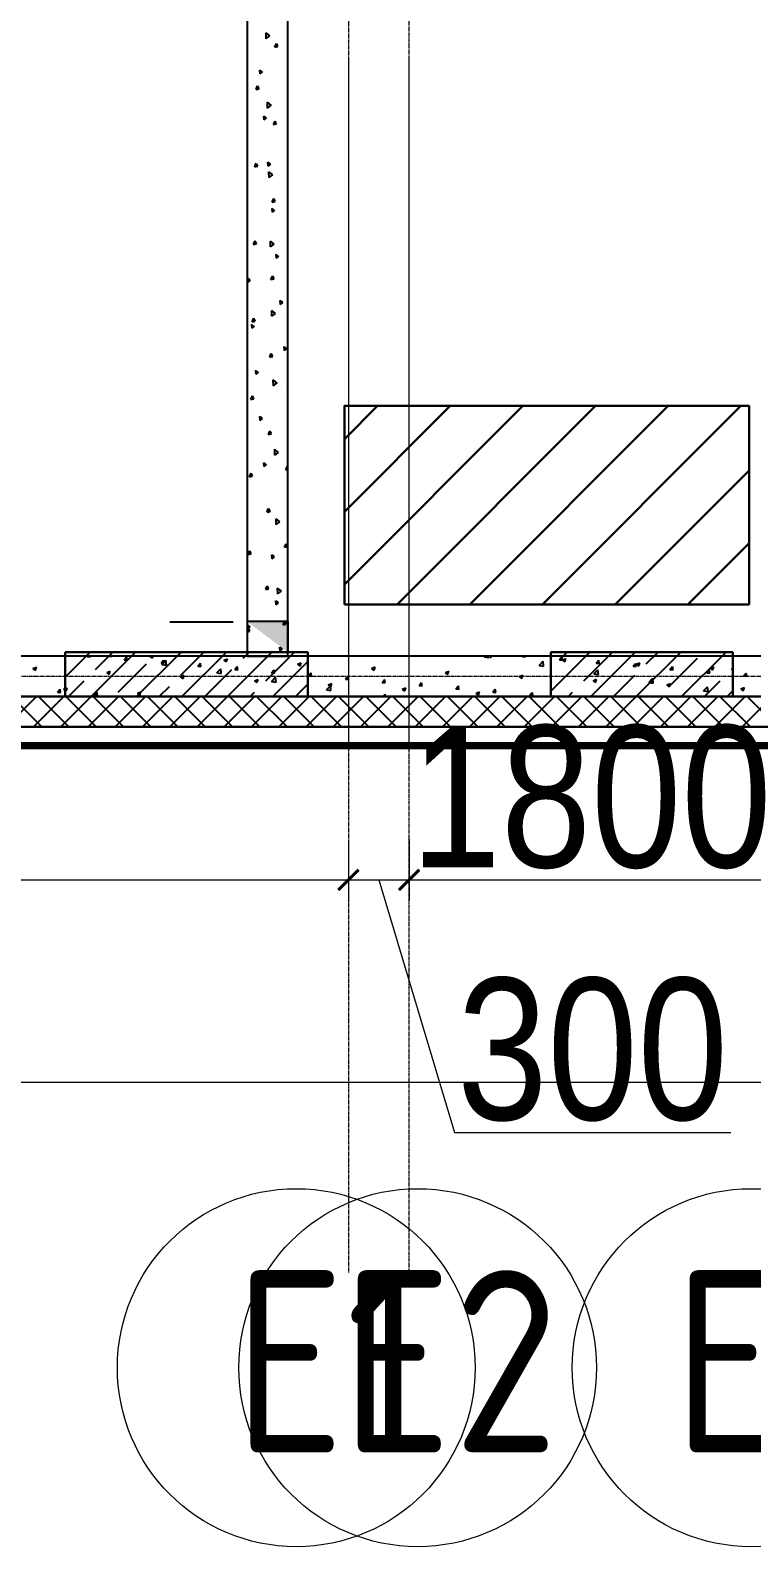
# Model space of a CAD drawing. Header units: millimetres. Extents: x -231292 to 573618, y -153144 to 564035.
# Drawn here: x 25331 to 28897, y 182267 to 189757 of the extents above; entities that cross this region are included whole.
import ezdxf
from ezdxf.enums import TextEntityAlignment as Align

# ---------------------------------------------------------------- set-up
doc = ezdxf.new("R2010")
doc.units = ezdxf.units.MM
doc.linetypes.add('CENTER2', pattern=[28.575, 19.05, -3.175, 3.175, -3.175])
doc.linetypes.add('HIDDEN2', pattern=[4.7625, 3.175, -1.5875])
doc.layers.get('0').update_dxf_attribs({"color": 250})
doc.layers.get('Defpoints').update_dxf_attribs({"color": 250})
for name, color, linetype, lineweight in [('10.3) строит. леса', 20, 'Continuous', 30), ('АР_Колонны', 250, 'Continuous', 35), ('АР_Стены ЖБ', 250, 'Continuous', 35), ('АР_Стены ПЕНОблок', 250, 'Continuous', 20), ('АР_Тонкая', 250, 'Continuous', 5), ('АР_Утеплитель', 250, 'Continuous', 0), ('АР_Штриховка', 250, 'Continuous', 0), ('ОВ_Отопление', 250, 'Continuous', 0), ('РД_Оси_100', 250, 'Continuous', 0), ('РД_Оси_размер', 250, 'Continuous', 0)]:
    doc.layers.add(name, color=color, linetype=linetype, lineweight=lineweight)
doc.styles.add('style1', font='ARIALN.TTF')
doc.styles.add('ккк', font='isocpeur.ttf', dxfattribs={"width": 0.85, "oblique": 15})
doc.dimstyles.new('Dim100_ареал', dxfattribs={"dimscale": 100, "dimtxt": 2.5, "dimasz": 1, "dimexe": 1, "dimexo": 1, "dimgap": 0.5, "dimtad": 1, "dimzin": 12, "dimdsep": 46, "dimtxsty": 'style1', "dimblk": 'ARCHTICK', "dimcen": 1, "dimdle": 1, "dimclrd": 256, "dimclre": 256, "dimaunit": 1, "dimadec": 0, "dimazin": 3, "dimtfac": 1, "dimtmove": 1, "dimatfit": 3, "dimldrblk": 'OPEN30', "dimfxl": 2, "dimfxlon": 1, "dimtolj": 1, "dimtzin": 0, "dimlwd": 9, "dimlwe": 9, "dimarcsym": 0})

# ---------------------------------------------------------------- blocks, each defined once
blk = doc.blocks.new('A-iden')
at = {"linetype": 'Continuous', "lineweight": 5}
blk.add_circle((-0.729, -4.063), 5.894, dxfattribs=at)
at = {"color": 0, "linetype": 'Continuous', "lineweight": 20, "style": 'ккк', "width": 0.85}
blk.add_attdef('ID', text='', height=6, dxfattribs=at).set_placement((0.314, -3.853), align=Align.MIDDLE_CENTER)
blk = doc.blocks.new('_ArchTick')
at = {"color": 0, "linetype": 'ByBlock', "const_width": 0.15}
blk.add_lwpolyline([(-0.5, -0.5), (0.5, 0.5)], dxfattribs=at)
blk = doc.blocks.new('*D161')
at = {"layer": 'Defpoints', "color": 0, "transparency": 16777216}
for p in [(1208552.9, 135907.8), (1213652.9, 135907.8), (1213652.9, 134907.8)]:
    blk.add_point(p, dxfattribs=at)
at = {"layer": 'РД_Оси_размер', "lineweight": 9, "transparency": 16777216}
for p, q in [((1208552.9, 135107.8), (1208552.9, 134807.8)), ((1213652.9, 135107.8), (1213652.9, 134807.8)), ((1208452.9, 134907.8), (1213752.9, 134907.8))]:
    blk.add_line(p, q, dxfattribs=at)
at = {"layer": 'РД_Оси_размер', "lineweight": 9, "transparency": 16777216, "xscale": 100, "yscale": 100, "zscale": 100, "rotation": 180}
blk.add_blockref('_ArchTick', (1208552.9, 134907.8), dxfattribs=at)
at = {"layer": 'РД_Оси_размер', "lineweight": 9, "transparency": 16777216, "xscale": 100, "yscale": 100, "zscale": 100}
blk.add_blockref('_ArchTick', (1213652.9, 134907.8), dxfattribs=at)
at = {"layer": 'РД_Оси_размер', "color": 0, "transparency": 16777216, "insert": (1211102.9, 135315.2), "char_height": 700, "attachment_point": 5, "style": 'style1'}
blk.add_mtext('\\A1;5100', dxfattribs=at)
blk = doc.blocks.new('_Open30')
at = {"color": 0, "linetype": 'ByBlock', "lineweight": -2}
for p, q in [((-1, 0.268), (0, 0)), ((0, 0), (-1, -0.268)), ((0, 0), (-1, 0))]:
    blk.add_line(p, q, dxfattribs=at)
blk = doc.blocks.new('*D162')
at = {"layer": 'Defpoints', "color": 0, "transparency": 16777216}
for p in [(1213652.9, 135907.8), (1213952.9, 135907.8), (1213952.9, 134907.8)]:
    blk.add_point(p, dxfattribs=at)
at = {"layer": 'РД_Оси_размер', "lineweight": 9, "transparency": 16777216}
for p, q in [((1213652.9, 135107.8), (1213652.9, 134807.8)), ((1213952.9, 135107.8), (1213952.9, 134807.8)), ((1213552.9, 134907.8), (1214052.9, 134907.8)), ((1213802.9, 134907.8), (1214177.1, 133660.6)), ((1214177.1, 133660.6), (1215542.9, 133660.6))]:
    blk.add_line(p, q, dxfattribs=at)
at = {"layer": 'РД_Оси_размер', "lineweight": 9, "transparency": 16777216, "xscale": 100, "yscale": 100, "zscale": 100, "rotation": 180}
blk.add_blockref('_ArchTick', (1213652.9, 134907.8), dxfattribs=at)
at = {"layer": 'РД_Оси_размер', "lineweight": 9, "transparency": 16777216, "xscale": 100, "yscale": 100, "zscale": 100}
blk.add_blockref('_ArchTick', (1213952.9, 134907.8), dxfattribs=at)
at = {"layer": 'РД_Оси_размер', "color": 0, "transparency": 16777216, "insert": (1214860, 134068), "char_height": 700, "attachment_point": 5, "style": 'style1'}
blk.add_mtext('\\A1;300', dxfattribs=at)
blk = doc.blocks.new('*D163')
at = {"layer": 'Defpoints', "color": 0, "transparency": 16777216}
for p in [(1213952.9, 135907.8), (1215752.9, 135907.8), (1215752.9, 134907.8)]:
    blk.add_point(p, dxfattribs=at)
at = {"layer": 'РД_Оси_размер', "lineweight": 9, "transparency": 16777216}
for p, q in [((1213952.9, 135107.8), (1213952.9, 134807.8)), ((1215752.9, 135107.8), (1215752.9, 134807.8)), ((1213852.9, 134907.8), (1215852.9, 134907.8))]:
    blk.add_line(p, q, dxfattribs=at)
at = {"layer": 'РД_Оси_размер', "lineweight": 9, "transparency": 16777216, "xscale": 100, "yscale": 100, "zscale": 100, "rotation": 180}
blk.add_blockref('_ArchTick', (1213952.9, 134907.8), dxfattribs=at)
at = {"layer": 'РД_Оси_размер', "lineweight": 9, "transparency": 16777216, "xscale": 100, "yscale": 100, "zscale": 100}
blk.add_blockref('_ArchTick', (1215752.9, 134907.8), dxfattribs=at)
at = {"layer": 'РД_Оси_размер', "color": 0, "transparency": 16777216, "insert": (1214852.9, 135315.2), "char_height": 700, "attachment_point": 5, "style": 'style1'}
blk.add_mtext('\\A1;1800', dxfattribs=at)
blk = doc.blocks.new('*D205')
at = {"layer": 'Defpoints', "color": 0, "transparency": 16777216}
for p in [(1195652.9, 135907.8), (1223252.9, 135907.8), (1223252.9, 133907.8)]:
    blk.add_point(p, dxfattribs=at)
at = {"layer": 'РД_Оси_размер', "lineweight": 9, "transparency": 16777216}
for p, q in [((1195652.9, 134107.8), (1195652.9, 133807.8)), ((1223252.9, 134107.8), (1223252.9, 133807.8)), ((1195552.9, 133907.8), (1223352.9, 133907.8))]:
    blk.add_line(p, q, dxfattribs=at)
at = {"layer": 'РД_Оси_размер', "lineweight": 9, "transparency": 16777216, "xscale": 100, "yscale": 100, "zscale": 100, "rotation": 180}
blk.add_blockref('_ArchTick', (1195652.9, 133907.8), dxfattribs=at)
at = {"layer": 'РД_Оси_размер', "lineweight": 9, "transparency": 16777216, "xscale": 100, "yscale": 100, "zscale": 100}
blk.add_blockref('_ArchTick', (1223252.9, 133907.8), dxfattribs=at)
at = {"layer": 'РД_Оси_размер', "color": 0, "transparency": 16777216, "insert": (1209452.9, 134315.2), "char_height": 700, "attachment_point": 5, "style": 'style1'}
blk.add_mtext('\\A1;27600', dxfattribs=at)
blk = doc.blocks.new('оси_рен')
at = {"layer": 'РД_Оси_100', "color": 251, "linetype": 'CENTER2', "true_color": 0x636466}
blk.add_line((1189697.958, 135913.25), (1225207.916, 135913.25), dxfattribs=at)
for points in [[(1213652.916, 223268.25), (1213652.916, 135558.25)], [(1213952.916, 135558.25), (1213952.916, 223268.25)], [(1213652.916, 138964.071), (1213652.916, 132968.663)], [(1213952.916, 132966.444), (1213952.916, 138964.071)]]:
    blk.add_lwpolyline(points, dxfattribs=at)
at = {"layer": 'РД_Оси_100', "color": 251, "true_color": 0x636466, "xscale": 150, "yscale": 150, "zscale": 100}
for p, values in [((1213504.837, 133107.755), {'ID': 'Е1'}), ((1214104.837, 133107.755), {'ID': 'Е2'}), ((1215752.916, 133107.755), {'ID': 'Е3'})]:
    blk.add_blockref('A-iden', p, dxfattribs=at).add_auto_attribs(values)
at = {"layer": 'РД_Оси_размер', "color": 251, "true_color": 0x636466}
for base, p1, p2, picture, middle in [((1223252.916, 133907.755), (1195652.916, 135907.755), (1223252.916, 135907.755), '*D205', (1209452.916, 134315.156)), ((1213652.916, 134907.755), (1208552.916, 135907.755), (1213652.916, 135907.755), '*D161', (1211102.916, 135315.156)), ((1213952.916, 134907.755), (1213652.916, 135907.755), (1213952.916, 135907.755), '*D162', (1214227.076, 134067.952)), ((1215752.916, 134907.755), (1213952.916, 135907.755), (1215752.916, 135907.755), '*D163', (1214852.916, 135315.156))]:
    dim = blk.add_linear_dim(base=base, p1=p1, p2=p2, dimstyle='Dim100_ареал', override={"dimtxt": 7}, dxfattribs=at)
    dim.commit()
    dim.dimension.update_dxf_attribs({"geometry": picture, "text_midpoint": middle})

msp = doc.modelspace()

# ---------------------------------------------------------------- hatches: boundary and pattern name
at = {"layer": '10.3) строит. леса'}
h = msp.add_hatch(dxfattribs=at)
h.set_pattern_fill('ANSI31', color=256, scale=80)
h.set_pattern_definition([(45, (27323.63, 332939.9), (-179.60512, 179.60512), [])])
h.paths.add_polyline_path([(26883.403, 186921.403), (28883.403, 186921.403), (28883.403, 187901.403), (26883.403, 187901.403)])
at = {"layer": 'ОВ_Отопление', "linetype": 'Continuous', "lineweight": 25, "true_color": 0x000000}
for points in [[(26603.243, 186836.253), (26403.243, 186836.253), (26503.243, 186761.253)], [(26603.243, 186686.253), (26603.243, 186836.253), (26503.243, 186761.253)]]:
    msp.add_hatch(color=18, dxfattribs=at).paths.add_polyline_path(points, flags=0)

# ---------------------------------------------------------------- linework, layer by layer
at = {"color": 18, "lineweight": 25, "true_color": 0x000000}
msp.add_line((26021.476, 186835.985, 580), (26334.466, 186835.985, 580), dxfattribs=at)
at = {"layer": '10.3) строит. леса'}
msp.add_lwpolyline([(26883.403, 186921.403), (28883.403, 186921.403), (28883.403, 187901.403), (26883.403, 187901.403)], close=True, dxfattribs=at)
at = {"layer": 'АР_Колонны', "color": 18, "linetype": 'HIDDEN2', "lineweight": 25, "true_color": 0x000000}
for p, q in [((25503.243, 186686.253), (26703.243, 186686.253)), ((25503.243, 186466.253), (25503.243, 186686.253)), ((26703.243, 186686.253), (26703.243, 186466.253)), ((27903.243, 186686.253), (28803.243, 186686.253)), ((27903.243, 186466.253), (27903.243, 186686.253)), ((28803.243, 186686.253), (28803.243, 186466.253)), ((26703.243, 186466.253), (25503.243, 186466.253)), ((28803.243, 186466.253), (27903.243, 186466.253))]:
    msp.add_line(p, q, dxfattribs=at)
at = {"layer": 'АР_Колонны', "color": 18, "linetype": 'Continuous', "lineweight": 25, "true_color": 0x000000}
for p, q in [((25503.243, 186686.253), (25503.243, 186466.253)), ((26703.243, 186686.253), (25503.243, 186686.253)), ((26703.243, 186686.253), (25503.243, 186686.253)), ((25503.243, 186686.253), (25503.243, 186466.253)), ((26703.243, 186466.253), (26703.243, 186686.253)), ((26703.243, 186466.253), (26703.243, 186686.253)), ((27903.243, 186686.253), (27903.243, 186466.253)), ((28803.243, 186686.253), (27903.243, 186686.253)), ((28803.243, 186686.253), (27903.243, 186686.253)), ((27903.243, 186686.253), (27903.243, 186466.253)), ((28803.243, 186466.253), (28803.243, 186686.253)), ((28803.243, 186466.253), (28803.243, 186686.253)), ((25503.243, 186466.253), (26703.243, 186466.253)), ((25503.243, 186466.253), (26703.243, 186466.253)), ((27903.243, 186466.253), (28803.243, 186466.253)), ((27903.243, 186466.253), (28803.243, 186466.253))]:
    msp.add_line(p, q, dxfattribs=at)
at = {"layer": 'АР_Стены ЖБ', "color": 18, "linetype": 'Continuous', "lineweight": 25, "true_color": 0x000000}
for p, q in [((26703.243, 186686.253), (25503.243, 186686.253)), ((25503.243, 186686.253), (25503.243, 186466.253)), ((26703.243, 186466.253), (26703.243, 186686.253)), ((28803.243, 186686.253), (27903.243, 186686.253)), ((27903.243, 186686.253), (27903.243, 186466.253)), ((28803.243, 186466.253), (28803.243, 186686.253)), ((25503.243, 186466.253), (26703.243, 186466.253)), ((27903.243, 186466.253), (28803.243, 186466.253))]:
    msp.add_line(p, q, dxfattribs=at)
at = {"layer": 'АР_Стены ПЕНОблок', "color": 18, "linetype": 'Continuous', "lineweight": 25, "true_color": 0x000000}
for p, q in [((26403.243, 194256.253), (26403.243, 186666.253)), ((26603.243, 186666.253), (26603.243, 194256.253)), ((35703.243, 186666.253), (16803.243, 186666.253)), ((26403.243, 186666.253), (26603.243, 186666.253)), ((16803.243, 186466.253), (35703.243, 186466.253))]:
    msp.add_line(p, q, dxfattribs=at)
at = {"layer": 'АР_Тонкая', "color": 18, "linetype": 'Continuous', "lineweight": 25, "true_color": 0x000000}
for p, q in [((35703.243, 186316.253), (16803.243, 186316.253)), ((16803.243, 186236.253), (35703.243, 186236.253)), ((35703.243, 186236.253), (16803.243, 186236.253)), ((16803.243, 186211.253), (35703.243, 186211.253))]:
    msp.add_line(p, q, dxfattribs=at)
at = {"layer": 'АР_Утеплитель', "color": 18, "linetype": 'Continuous', "lineweight": 25, "true_color": 0x000000}
for p, q in [((35703.243, 186466.253), (16803.243, 186466.253)), ((16803.243, 186316.253), (35703.243, 186316.253))]:
    msp.add_line(p, q, dxfattribs=at)
at = {"layer": 'АР_Штриховка', "color": 18, "linetype": 'Continuous', "lineweight": 25, "true_color": 0x000000}
for p, q in [((26515.431, 189729.108), (26496.39, 189744.181)), ((26497.105, 189715.77), (26496.515, 189744.339)), ((26496.779, 189715.887), (26515.23, 189729.383)), ((26539.984, 189674.266), (26547.732, 189691.669)), ((26540.012, 189674.191), (26554.972, 189677.098)), ((26554.958, 189677.092), (26547.746, 189691.588)), ((26478.895, 189550.944), (26465.56, 189560.125)), ((26467.712, 189541.88), (26466.052, 189560.858)), ((26467.719, 189541.872), (26479.393, 189551.668)), ((26447.004, 189465.429), (26454.752, 189482.832)), ((26447.032, 189465.354), (26461.992, 189468.262)), ((26461.977, 189468.256), (26454.766, 189482.751)), ((26522.517, 189386.281), (26503.476, 189401.354)), ((26504.192, 189372.943), (26503.601, 189401.512)), ((26503.865, 189373.06), (26522.316, 189386.556)), ((26498.819, 189323.214), (26485.484, 189332.395)), ((26487.636, 189314.15), (26485.976, 189333.127)), ((26487.643, 189314.142), (26499.317, 189323.938)), ((26533.544, 189291.488), (26541.292, 189308.891)), ((26533.572, 189291.413), (26548.532, 189294.321)), ((26548.517, 189294.315), (26541.306, 189308.81)), ((26440.564, 189082.651), (26448.312, 189100.054)), ((26440.592, 189082.577), (26455.552, 189085.485)), ((26455.537, 189085.479), (26448.326, 189099.974)), ((26518.743, 189095.484), (26505.408, 189104.665)), ((26507.56, 189086.42), (26505.899, 189105.397)), ((26507.566, 189086.412), (26519.241, 189096.208)), ((26529.604, 189043.455), (26510.563, 189058.527)), ((26511.278, 189030.116), (26510.688, 189058.685)), ((26510.952, 189030.233), (26529.403, 189043.73)), ((26527.104, 188908.71), (26534.852, 188926.113)), ((26527.132, 188908.635), (26542.092, 188911.543)), ((26542.077, 188911.537), (26534.866, 188926.032)), ((26538.666, 188867.753), (26525.332, 188876.935)), ((26527.484, 188858.69), (26525.823, 188877.667)), ((26527.49, 188858.682), (26539.165, 188868.478)), ((26434.124, 188699.874), (26441.872, 188717.277)), ((26434.152, 188699.799), (26449.112, 188702.707)), ((26449.097, 188702.701), (26441.886, 188717.196)), ((26536.691, 188700.628), (26517.649, 188715.701)), ((26518.365, 188687.29), (26517.774, 188715.858)), ((26518.039, 188687.407), (26536.49, 188700.903)), ((26558.59, 188640.023), (26545.255, 188649.205)), ((26547.407, 188630.96), (26545.747, 188649.937)), ((26547.414, 188630.952), (26559.089, 188640.748)), ((26418.496, 188522.47), (26405.161, 188531.652)), ((26407.313, 188513.406), (26405.652, 188532.384)), ((26407.319, 188513.398), (26418.994, 188523.194)), ((26520.664, 188525.932), (26528.412, 188543.335)), ((26520.692, 188525.858), (26535.652, 188528.766)), ((26535.637, 188528.76), (26528.425, 188543.255)), ((26543.777, 188357.801), (26524.736, 188372.874)), ((26525.452, 188344.463), (26524.861, 188373.032)), ((26578.514, 188412.293), (26565.179, 188421.475)), ((26567.331, 188403.229), (26565.671, 188422.207)), ((26567.338, 188403.222), (26579.012, 188413.018)), ((26438.42, 188294.74), (26425.085, 188303.922)), ((26427.237, 188285.676), (26425.576, 188304.654)), ((26427.243, 188285.668), (26438.918, 188295.464)), ((26427.684, 188317.096), (26435.432, 188334.499)), ((26427.712, 188317.022), (26442.672, 188319.929)), ((26442.657, 188319.923), (26435.445, 188334.419)), ((26525.125, 188344.58), (26543.576, 188358.076)), ((26514.224, 188143.154), (26521.972, 188160.557)), ((26514.252, 188143.08), (26529.212, 188145.988)), ((26529.197, 188145.982), (26521.985, 188160.477)), ((26598.438, 188184.563), (26585.103, 188193.745)), ((26587.255, 188175.499), (26585.595, 188194.477)), ((26587.262, 188175.491), (26598.936, 188185.287)), ((26458.343, 188067.01), (26445.009, 188076.192)), ((26447.16, 188057.946), (26445.5, 188076.923)), ((26447.167, 188057.938), (26458.842, 188067.734)), ((26550.864, 188014.974), (26531.823, 188030.047)), ((26532.538, 188001.636), (26531.948, 188030.205)), ((26532.212, 188001.753), (26550.663, 188015.249)), ((26421.244, 187934.318), (26428.992, 187951.721)), ((26421.272, 187934.244), (26436.232, 187937.152)), ((26436.217, 187937.146), (26429.005, 187951.641)), ((26600.764, 187969.213), (26603.243, 187974.781)), ((26600.792, 187969.139), (26603.243, 187969.616)), ((26478.267, 187839.28), (26464.932, 187848.462)), ((26467.084, 187830.216), (26465.424, 187849.193)), ((26467.091, 187830.208), (26478.765, 187840.004)), ((26507.784, 187760.377), (26515.532, 187777.78)), ((26522.757, 187763.205), (26515.545, 187777.7)), ((26507.812, 187760.303), (26522.772, 187763.211)), ((26498.191, 187611.55), (26484.856, 187620.731)), ((26487.008, 187602.486), (26485.348, 187621.463)), ((26557.951, 187672.148), (26538.909, 187687.22)), ((26539.625, 187658.809), (26539.034, 187687.378)), ((26539.299, 187658.926), (26557.749, 187672.423)), ((26414.804, 187551.54), (26422.552, 187568.943)), ((26414.832, 187551.466), (26429.792, 187554.374)), ((26429.777, 187554.368), (26422.565, 187568.863)), ((26487.015, 187602.478), (26498.689, 187612.274)), ((26594.324, 187586.435), (26602.072, 187603.838)), ((26594.352, 187586.362), (26603.243, 187588.09)), ((26603.243, 187601.431), (26602.085, 187603.759)), ((26501.344, 187377.599), (26509.092, 187395.002)), ((26516.317, 187380.427), (26509.105, 187394.922)), ((26501.372, 187377.525), (26516.332, 187380.433)), ((26518.115, 187383.82), (26504.78, 187393.001)), ((26506.932, 187374.756), (26505.271, 187393.733)), ((26506.938, 187374.748), (26518.613, 187384.544)), ((26565.037, 187329.321), (26545.996, 187344.394)), ((26546.711, 187315.983), (26546.121, 187344.551)), ((26546.385, 187316.1), (26564.836, 187329.596)), ((26408.364, 187168.762), (26416.112, 187186.165)), ((26408.391, 187168.689), (26423.351, 187171.597)), ((26423.337, 187171.591), (26416.125, 187186.086)), ((26587.884, 187203.657), (26595.632, 187221.06)), ((26587.911, 187203.584), (26602.871, 187206.492)), ((26602.857, 187206.486), (26595.645, 187220.981)), ((26538.039, 187156.09), (26524.704, 187165.271)), ((26526.856, 187147.026), (26525.195, 187166.003)), ((26526.862, 187147.018), (26538.537, 187156.814)), ((26494.904, 186994.821), (26502.652, 187012.224)), ((26494.931, 186994.748), (26509.891, 186997.656)), ((26509.877, 186997.65), (26502.665, 187012.145)), ((26572.124, 186986.494), (26553.082, 187001.567)), ((26553.798, 186973.156), (26553.207, 187001.725)), ((26553.472, 186973.273), (26571.923, 186986.769)), ((26557.962, 186928.36), (26544.628, 186937.541)), ((26546.779, 186919.295), (26545.119, 186938.273)), ((26546.786, 186919.288), (26558.461, 186929.084)), ((26403.243, 186788.947), (26409.672, 186803.387)), ((26417.868, 186810.807), (26404.533, 186819.988)), ((26406.685, 186801.742), (26405.024, 186820.72)), ((26406.691, 186801.734), (26418.366, 186811.53)), ((26416.896, 186788.813), (26409.685, 186803.308)), ((26581.444, 186820.88), (26589.192, 186838.283)), ((26581.471, 186820.807), (26596.431, 186823.714)), ((26596.416, 186823.708), (26589.205, 186838.204)), ((26403.243, 186786.162), (26416.911, 186788.819)), ((25503.243, 186562.265), (25627.231, 186686.253)), ((25613.063, 186663.695), (25628.245, 186662.367)), ((25613.064, 186663.706), (25615.201, 186666.253)), ((25627.942, 186662.311), (25627.215, 186666.253)), ((25631.737, 186466.253), (25851.737, 186686.253)), ((25653.557, 186600.326), (25739.484, 186686.253)), ((25717.131, 186666.253), (25733.015, 186663.789)), ((25733, 186663.692), (25732.702, 186666.253)), ((25795.247, 186647.756), (25810.429, 186646.428)), ((25795.248, 186647.767), (25807.493, 186662.36)), ((25810.126, 186646.372), (25807.189, 186662.293)), ((25856.243, 186466.253), (26076.243, 186686.253)), ((25922.351, 186666.253), (25934.85, 186657.822)), ((25934.854, 186657.822), (25937.683, 186666.253)), ((25962.253, 186684.516), (25963.99, 186686.253)), ((25977.433, 186631.828), (25989.678, 186646.421)), ((25981.547, 186625.16), (26001.331, 186645.779)), ((25992.31, 186630.433), (25989.373, 186646.354)), ((26004.079, 186621.649), (26001.273, 186645.772)), ((26074.506, 186572.262), (26188.497, 186686.253)), ((26080.75, 186466.253), (26300.75, 186686.253)), ((26287.246, 186646.002), (26299.881, 186637.48)), ((26287.329, 186646.186), (26305.114, 186653.013)), ((26299.885, 186637.479), (26305.035, 186652.828)), ((26305.256, 186466.253), (26525.256, 186686.253)), ((26383.202, 186656.452), (26413.003, 186686.253)), ((26495.456, 186544.199), (26635.772, 186684.516)), ((26577.886, 186700.63), (26564.551, 186709.811)), ((26566.703, 186691.565), (26565.043, 186710.543)), ((26566.71, 186691.557), (26578.384, 186701.354)), ((27574.303, 186662.467), (27596.893, 186658.963)), ((27574.347, 186662.374), (27578.068, 186666.253)), ((27596.877, 186658.864), (27596.018, 186666.253)), ((27596.711, 186666.253), (27608.389, 186658.375)), ((27608.394, 186658.375), (27611.037, 186666.253)), ((27764.035, 186663.483), (27779.217, 186662.155)), ((27764.036, 186663.494), (27766.352, 186666.253)), ((27778.909, 186662.098), (27778.142, 186666.253)), ((27903.243, 186492.695), (28096.801, 186686.253)), ((27946.22, 186647.544), (27961.402, 186646.216)), ((27946.221, 186647.555), (27958.466, 186662.148)), ((27954.747, 186656.452), (27984.548, 186686.253)), ((27961.093, 186646.158), (27958.156, 186662.08)), ((27960.786, 186646.555), (27973.42, 186638.033)), ((27960.869, 186646.74), (27978.654, 186653.567)), ((27973.425, 186638.032), (27978.575, 186653.381)), ((28067, 186544.199), (28207.317, 186684.516)), ((28101.307, 186466.253), (28321.307, 186686.253)), ((28128.406, 186631.615), (28140.651, 186646.209)), ((28143.277, 186630.219), (28140.34, 186646.141)), ((28325.814, 186466.253), (28545.814, 186686.253)), ((28375.697, 186628.389), (28433.561, 186686.253)), ((28487.95, 186516.136), (28628.266, 186656.452)), ((28550.32, 186466.253), (28770.32, 186686.253)), ((25343.768, 186604.764), (25356.403, 186596.242)), ((25343.851, 186604.948), (25361.636, 186611.774)), ((25356.407, 186596.241), (25361.557, 186611.59)), ((25708.799, 186584.422), (25721.433, 186575.9)), ((25708.882, 186584.605), (25726.667, 186591.432)), ((25721.438, 186575.899), (25726.588, 186591.248)), ((25765.81, 186488.073), (25906.126, 186628.389)), ((25977.432, 186631.817), (25992.614, 186630.489)), ((25981.504, 186625.251), (26004.094, 186621.747)), ((26073.913, 186564.263), (26091.698, 186571.09)), ((26086.469, 186555.557), (26091.619, 186570.906)), ((26159.617, 186615.878), (26174.799, 186614.55)), ((26159.618, 186615.889), (26171.863, 186630.482)), ((26174.494, 186614.493), (26171.558, 186630.415)), ((26193.003, 186466.253), (26327.076, 186600.326)), ((26252.583, 186583.209), (26275.173, 186579.705)), ((26252.626, 186583.117), (26272.41, 186603.736)), ((26275.158, 186579.607), (26272.352, 186603.729)), ((26341.801, 186599.939), (26356.983, 186598.611)), ((26341.802, 186599.949), (26354.047, 186614.543)), ((26356.679, 186598.554), (26353.742, 186614.476)), ((26523.986, 186584), (26539.168, 186582.672)), ((26523.987, 186584.01), (26536.232, 186598.604)), ((26529.763, 186466.253), (26703.243, 186639.733)), ((26538.863, 186582.615), (26535.926, 186598.536)), ((26652.277, 186625.66), (26664.911, 186617.138)), ((26652.36, 186625.844), (26670.145, 186632.671)), ((26664.916, 186617.137), (26670.066, 186632.486)), ((26706.172, 186568.071), (26718.417, 186582.664)), ((26721.047, 186566.676), (26718.11, 186582.597)), ((27017.308, 186605.317), (27029.942, 186596.795)), ((27017.391, 186605.501), (27035.176, 186612.328)), ((27029.947, 186596.794), (27035.097, 186612.143)), ((27382.339, 186584.975), (27394.973, 186576.453)), ((27382.422, 186585.159), (27400.207, 186591.986)), ((27394.977, 186576.452), (27400.128, 186591.801)), ((27747.453, 186564.817), (27765.238, 186571.644)), ((27760.008, 186556.11), (27765.158, 186571.459)), ((27845.382, 186620.425), (27867.972, 186616.921)), ((27845.426, 186620.332), (27865.21, 186640.951)), ((27867.956, 186616.821), (27865.15, 186640.944)), ((28116.461, 186578.383), (28139.051, 186574.879)), ((28116.505, 186578.29), (28136.289, 186598.908)), ((28128.405, 186631.605), (28143.587, 186630.277)), ((28139.035, 186574.779), (28136.229, 186598.901)), ((28213.561, 186466.253), (28319.57, 186572.262)), ((28310.589, 186615.666), (28325.771, 186614.338)), ((28310.59, 186615.676), (28322.835, 186630.269)), ((28325.461, 186614.28), (28322.524, 186630.201)), ((28325.817, 186626.213), (28338.451, 186617.691)), ((28325.9, 186626.397), (28343.685, 186633.224)), ((28338.455, 186617.69), (28343.606, 186633.039)), ((28492.774, 186599.727), (28507.956, 186598.398)), ((28492.775, 186599.737), (28505.02, 186614.33)), ((28507.645, 186598.341), (28504.708, 186614.262)), ((28674.959, 186583.788), (28690.141, 186582.459)), ((28674.96, 186583.798), (28687.205, 186598.391)), ((28689.829, 186582.402), (28686.892, 186598.323)), ((28690.847, 186605.87), (28703.482, 186597.348)), ((28690.931, 186606.055), (28708.716, 186612.882)), ((28703.486, 186597.348), (28708.636, 186612.697)), ((28796.646, 186600.326), (28803.243, 186606.922)), ((28857.144, 186567.859), (28869.389, 186582.452)), ((28872.013, 186566.462), (28869.076, 186582.384)), ((25466.122, 186488.588), (25478.368, 186503.181)), ((25481.001, 186487.193), (25478.064, 186503.115)), ((25495.382, 186502.499), (25508.017, 186493.977)), ((25495.466, 186502.682), (25513.25, 186509.509)), ((25508.021, 186493.976), (25513.171, 186509.325)), ((25519.484, 186466.253), (25597.43, 186544.199)), ((25968.497, 186466.253), (26018.38, 186516.136)), ((26073.83, 186564.079), (26086.464, 186555.557)), ((26438.86, 186543.737), (26451.495, 186535.215)), ((26438.944, 186543.921), (26456.729, 186550.748)), ((26451.499, 186535.214), (26456.65, 186550.563)), ((26523.662, 186541.167), (26546.252, 186537.663)), ((26523.706, 186541.075), (26543.489, 186561.694)), ((26546.237, 186537.565), (26543.431, 186561.687)), ((26642.016, 186466.253), (26703.243, 186527.48)), ((26706.171, 186568.061), (26721.353, 186566.733)), ((26794.741, 186499.125), (26817.331, 186495.621)), ((26794.785, 186499.033), (26814.568, 186519.652)), ((26803.891, 186523.394), (26816.526, 186514.872)), ((26803.975, 186523.578), (26821.759, 186530.405)), ((26817.316, 186495.522), (26814.509, 186519.645)), ((26816.53, 186514.872), (26821.68, 186530.221)), ((26888.355, 186552.122), (26903.537, 186550.793)), ((26888.356, 186552.132), (26900.601, 186566.725)), ((26903.231, 186550.737), (26900.294, 186566.658)), ((27070.54, 186536.183), (27085.722, 186534.854)), ((27070.541, 186536.193), (27082.786, 186550.786)), ((27085.415, 186534.797), (27082.478, 186550.719)), ((27168.922, 186503.052), (27181.557, 186494.53)), ((27169.006, 186503.236), (27186.79, 186510.063)), ((27181.561, 186494.529), (27186.711, 186509.878)), ((27252.725, 186520.244), (27267.907, 186518.915)), ((27252.726, 186520.254), (27264.971, 186534.847)), ((27267.599, 186518.858), (27264.662, 186534.78)), ((27434.909, 186504.304), (27450.091, 186502.976)), ((27434.91, 186504.315), (27447.155, 186518.908)), ((27449.783, 186502.919), (27446.846, 186518.84)), ((27617.095, 186488.376), (27629.34, 186502.969)), ((27631.967, 186486.98), (27629.03, 186502.901)), ((27747.369, 186564.632), (27760.004, 186556.11)), ((28112.4, 186544.29), (28125.035, 186535.768)), ((28112.484, 186544.474), (28130.269, 186551.301)), ((28125.039, 186535.767), (28130.189, 186551.116)), ((28387.54, 186536.341), (28410.13, 186532.837)), ((28387.584, 186536.247), (28407.368, 186556.866)), ((28410.114, 186532.737), (28407.308, 186556.859)), ((28477.431, 186523.947), (28490.065, 186515.425)), ((28477.515, 186524.132), (28495.299, 186530.959)), ((28490.07, 186515.425), (28495.22, 186530.774)), ((28658.663, 186494.205), (28678.447, 186514.824)), ((28662.574, 186466.253), (28740.52, 186544.199)), ((28681.193, 186490.694), (28678.387, 186514.817)), ((28842.462, 186503.605), (28855.096, 186495.083)), ((28842.546, 186503.79), (28860.33, 186510.617)), ((28855.101, 186495.082), (28860.251, 186510.431)), ((28857.143, 186567.849), (28872.325, 186566.52)), ((25212.329, 186316.253), (25362.329, 186466.253)), ((25387.589, 186316.253), (25237.589, 186466.253)), ((25347.033, 186316.253), (25497.033, 186466.253)), ((25522.293, 186316.253), (25372.293, 186466.253)), ((25466.122, 186488.578), (25481.304, 186487.249)), ((25481.737, 186316.253), (25631.737, 186466.253)), ((25656.996, 186316.253), (25506.996, 186466.253)), ((25616.441, 186316.253), (25766.441, 186466.253)), ((25791.7, 186316.253), (25641.7, 186466.253)), ((25648.306, 186472.638), (25663.488, 186471.31)), ((25648.307, 186472.649), (25660.552, 186487.242)), ((25663.185, 186471.254), (25660.248, 186487.175)), ((25751.145, 186316.253), (25901.145, 186466.253)), ((25926.404, 186316.253), (25776.404, 186466.253)), ((25838.499, 186466.253), (25842.737, 186471.303)), ((25843.351, 186466.253), (25842.432, 186471.236)), ((25860.413, 186482.157), (25873.048, 186473.634)), ((25860.496, 186482.34), (25878.281, 186489.167)), ((25873.052, 186473.634), (25878.202, 186488.983)), ((25885.849, 186316.253), (26035.849, 186466.253)), ((26061.108, 186316.253), (25911.108, 186466.253)), ((26020.552, 186316.253), (26170.552, 186466.253)), ((26195.812, 186316.253), (26045.812, 186466.253)), ((26155.256, 186316.253), (26305.256, 186466.253)), ((26330.516, 186316.253), (26180.516, 186466.253)), ((26236.612, 186466.253), (26243.312, 186468.825)), ((26242.432, 186466.253), (26243.233, 186468.64)), ((26289.96, 186316.253), (26439.96, 186466.253)), ((26465.219, 186316.253), (26315.219, 186466.253)), ((26417.509, 186466.253), (26439.329, 186488.073)), ((26424.664, 186316.253), (26574.664, 186466.253)), ((26599.923, 186316.253), (26449.923, 186466.253)), ((26559.368, 186316.253), (26709.368, 186466.253)), ((26734.627, 186316.253), (26584.627, 186466.253)), ((26694.072, 186316.253), (26844.072, 186466.253)), ((26869.331, 186316.253), (26719.331, 186466.253)), ((26828.775, 186316.253), (26978.775, 186466.253)), ((27004.035, 186316.253), (26854.035, 186466.253)), ((26963.479, 186316.253), (27113.479, 186466.253)), ((27138.739, 186316.253), (26988.739, 186466.253)), ((27074.751, 186466.253), (27085.647, 186477.609)), ((27086.909, 186466.253), (27085.588, 186477.602)), ((27098.183, 186316.253), (27248.183, 186466.253)), ((27273.442, 186316.253), (27123.442, 186466.253)), ((27232.887, 186316.253), (27382.887, 186466.253)), ((27408.146, 186316.253), (27258.146, 186466.253)), ((27367.591, 186316.253), (27517.591, 186466.253)), ((27542.85, 186316.253), (27392.85, 186466.253)), ((27502.295, 186316.253), (27652.295, 186466.253)), ((27677.554, 186316.253), (27527.554, 186466.253)), ((27533.953, 186482.71), (27546.587, 186474.187)), ((27534.036, 186482.894), (27551.821, 186489.721)), ((27546.592, 186474.187), (27551.742, 186489.536)), ((27617.094, 186488.365), (27632.276, 186487.037)), ((27636.998, 186316.253), (27786.998, 186466.253)), ((27812.258, 186316.253), (27662.258, 186466.253)), ((27771.702, 186316.253), (27921.702, 186466.253)), ((27946.962, 186316.253), (27796.962, 186466.253)), ((27799.279, 186472.426), (27814.461, 186471.098)), ((27799.28, 186472.437), (27811.525, 186487.03)), ((27814.151, 186471.041), (27811.215, 186486.962)), ((27906.406, 186316.253), (28056.406, 186466.253)), ((27908.71, 186466.253), (27916.852, 186469.378)), ((27915.786, 186466.253), (27916.773, 186469.193)), ((28081.665, 186316.253), (27931.665, 186466.253)), ((27989.054, 186466.253), (28010.874, 186488.073)), ((27989.65, 186466.253), (27993.709, 186471.091)), ((27994.279, 186466.253), (27993.399, 186471.023)), ((28041.11, 186316.253), (28191.11, 186466.253)), ((28216.369, 186316.253), (28066.369, 186466.253)), ((28175.814, 186316.253), (28325.814, 186466.253)), ((28351.073, 186316.253), (28201.073, 186466.253)), ((28310.518, 186316.253), (28460.518, 186466.253)), ((28485.777, 186316.253), (28335.777, 186466.253)), ((28445.222, 186316.253), (28595.222, 186466.253)), ((28620.481, 186316.253), (28470.481, 186466.253)), ((28579.925, 186316.253), (28729.925, 186466.253)), ((28755.185, 186316.253), (28605.185, 186466.253)), ((28658.619, 186494.299), (28681.208, 186490.795)), ((28714.629, 186316.253), (28864.629, 186466.253)), ((28889.889, 186316.253), (28739.889, 186466.253)), ((28774.827, 186466.253), (28803.243, 186494.669)), ((28849.333, 186316.253), (28999.333, 186466.253)), ((29024.592, 186316.253), (28874.592, 186466.253)), ((16803.243, 186236.002), (35703.243, 186236.002)), ((16803.243, 186235.002), (35703.243, 186235.002)), ((16803.243, 186234.002), (35703.243, 186234.002)), ((16803.243, 186233.002), (35703.243, 186233.002)), ((16803.243, 186232.002), (35703.243, 186232.002)), ((16803.243, 186231.002), (35703.243, 186231.002)), ((16803.243, 186230.002), (35703.243, 186230.002)), ((16803.243, 186229.002), (35703.243, 186229.002)), ((16803.243, 186228.002), (35703.243, 186228.002)), ((16803.243, 186227.002), (35703.243, 186227.002)), ((16803.243, 186226.002), (35703.243, 186226.002)), ((16803.243, 186225.002), (35703.243, 186225.002)), ((16803.243, 186224.002), (35703.243, 186224.002)), ((16803.243, 186223.002), (35703.243, 186223.002)), ((16803.243, 186222.002), (35703.243, 186222.002)), ((16803.243, 186221.002), (35703.243, 186221.002)), ((16803.243, 186220.002), (35703.243, 186220.002)), ((16803.243, 186219.002), (35703.243, 186219.002)), ((16803.243, 186218.002), (35703.243, 186218.002)), ((16803.243, 186217.002), (35703.243, 186217.002)), ((16803.243, 186216.002), (35703.243, 186216.002)), ((16803.243, 186215.002), (35703.243, 186215.002)), ((16803.243, 186214.002), (35703.243, 186214.002)), ((16803.243, 186213.002), (35703.243, 186213.002)), ((16803.243, 186212.002), (35703.243, 186212.002))]:
    msp.add_line(p, q, dxfattribs=at)
at = {"layer": 'ОВ_Отопление', "color": 18, "linetype": 'Continuous', "lineweight": 25, "true_color": 0x000000}
for p, q in [((26403.243, 186836.253), (26403.243, 186686.253)), ((26603.243, 186836.253), (26403.243, 186836.253)), ((26603.243, 186836.253), (26603.243, 186686.253)), ((26603.243, 186686.253), (26403.243, 186686.253))]:
    msp.add_line(p, q, dxfattribs=at)

# ---------------------------------------------------------------- block references
at = {"rotation": 359.999868838025}
msp.add_blockref('оси_рен', (-1186750.035, 50655.808), dxfattribs=at)

doc.saveas('drawing.dxf')
